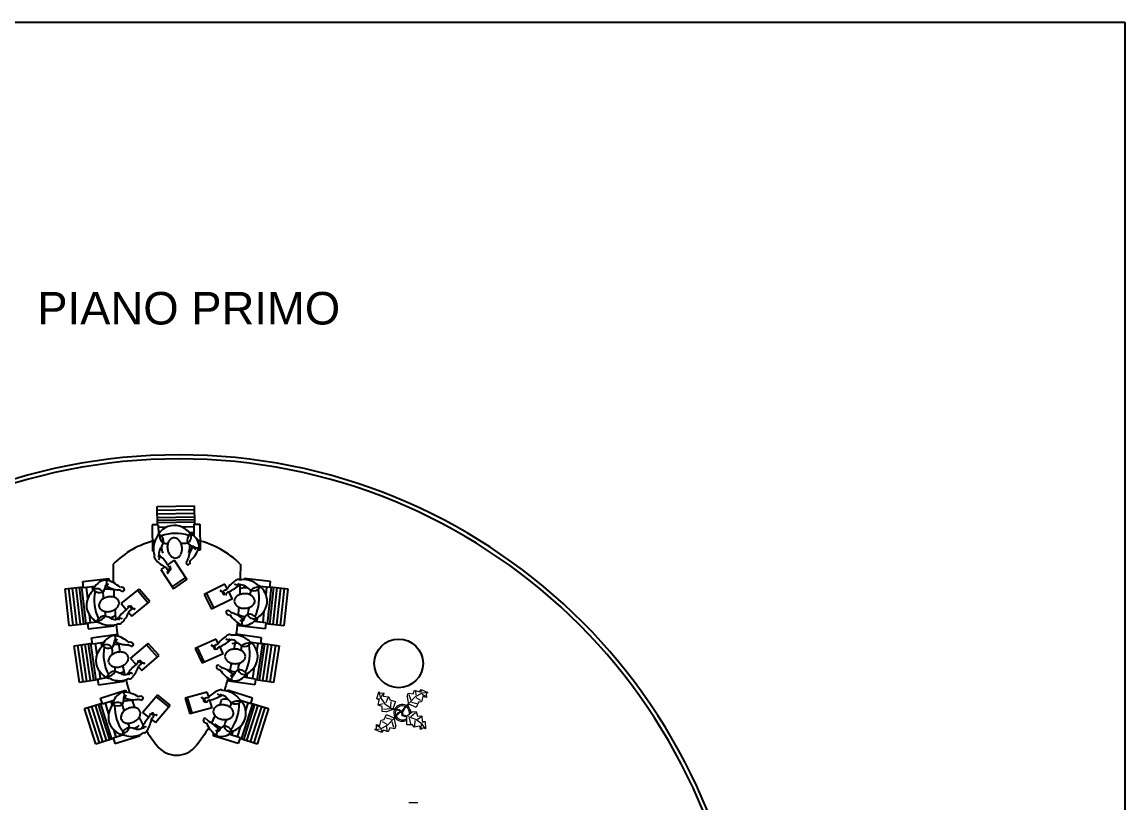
# Model space of a CAD drawing. Header units: millimetres. Extents: x -1911 to 4021, y -174 to 2851.
# Drawn here: x 2665 to 4021, y 1625 to 2586 of the extents above; entities that cross this region are included whole.
import ezdxf

# ---------------------------------------------------------------- set-up
doc = ezdxf.new("R2010")
doc.units = ezdxf.units.MM
doc.layers.add('ARREDI', color=7, linetype='Continuous')
doc.layers.add('ARREDI attrezzature - furniture', color=175, linetype='Continuous', lineweight=9)
doc.layers.add('PIANTA - plant', color=94, linetype='Continuous', lineweight=13)
doc.styles.get("Standard").update_dxf_attribs({"font": 'arial.ttf'})

# ---------------------------------------------------------------- blocks, each defined once
blk = doc.blocks.new('Riunione')
at = {"layer": 'ARREDI', "linetype": 'Continuous'}
for p, q in [((1866.458, 699.031), (1866.953, 699.04)), ((1866.462, 698.786), (1866.458, 699.031)), ((1866.459, 698.981), (1866.954, 698.99)), ((1866.953, 699.04), (1866.957, 698.795)), ((1866.46, 698.931), (1866.955, 698.94)), ((1866.461, 698.881), (1866.956, 698.89)), ((1866.956, 698.85), (1866.462, 698.841)), ((1866.957, 698.82), (1866.462, 698.811)), ((1866.947, 698.795), (1867.027, 698.796)), ((1867.027, 698.796), (1867.033, 698.446)), ((1866.472, 698.787), (1866.392, 698.785)), ((1866.392, 698.785), (1866.398, 698.435)), ((1866.472, 698.787), (1866.475, 698.656)), ((1866.577, 698.752), (1866.473, 698.75)), ((1866.484, 698.67), (1866.474, 698.67)), ((1866.948, 698.758), (1866.791, 698.756)), ((1866.949, 698.678), (1866.892, 698.677)), ((1866.947, 698.795), (1866.95, 698.636)), ((1866.926, 698.503), (1866.926, 698.5)), ((1866.398, 698.435), (1866.411, 698.436)), ((1866.519, 698.452), (1866.494, 698.452)), ((1866.917, 698.459), (1866.893, 698.459)), ((1867.033, 698.446), (1867.004, 698.445)), ((1866.561, 698.226), (1866.507, 698.187)), ((1866.685, 698.313), (1866.598, 698.252)), ((1866.633, 698.229), (1866.629, 698.22)), ((1866.637, 698.231), (1866.633, 698.229)), ((1866.634, 698.217), (1866.637, 698.224)), ((1866.637, 698.224), (1866.637, 698.231)), ((1866.685, 698.313), (1866.856, 698.056)), ((1865.468, 698.028), (1865.815, 698.067)), ((1865.815, 698.067), (1865.819, 698.038)), ((1866.507, 698.187), (1866.676, 697.932)), ((1866.597, 698.148), (1866.619, 698.197)), ((1866.623, 698.193), (1866.602, 698.141)), ((1866.658, 697.956), (1866.84, 698.081)), ((1867.621, 698.067), (1867.619, 698.054)), ((1867.969, 698.028), (1867.621, 698.067)), ((1865.232, 697.931), (1865.475, 697.958)), ((1865.287, 697.439), (1865.232, 697.931)), ((1865.337, 697.445), (1865.282, 697.937)), ((1865.387, 697.45), (1865.331, 697.942)), ((1865.436, 697.456), (1865.381, 697.948)), ((1865.421, 697.952), (1865.476, 697.46)), ((1865.451, 697.955), (1865.506, 697.464)), ((1865.477, 697.948), (1865.468, 698.028)), ((1865.477, 697.948), (1865.634, 697.966)), ((1865.513, 697.952), (1865.53, 697.796)), ((1865.593, 697.961), (1865.599, 697.904)), ((1865.769, 697.955), (1865.772, 697.955)), ((1865.813, 697.95), (1865.816, 697.926)), ((1865.981, 697.733), (1866.22, 697.928)), ((1866.361, 697.76), (1866.22, 697.928)), ((1866.676, 697.932), (1866.856, 698.056)), ((1867.361, 697.991), (1867.086, 697.856)), ((1867.392, 697.932), (1867.361, 697.991)), ((1867.622, 697.945), (1867.625, 697.97)), ((1867.96, 697.948), (1867.83, 697.963)), ((1867.843, 697.952), (1867.844, 697.961)), ((1867.912, 697.849), (1867.924, 697.952)), ((1867.931, 697.464), (1867.986, 697.955)), ((1867.96, 697.948), (1867.969, 698.028)), ((1867.96, 697.46), (1868.016, 697.952)), ((1867.961, 697.958), (1868.204, 697.931)), ((1868.055, 697.948), (1868, 697.456)), ((1868.105, 697.942), (1868.05, 697.45)), ((1868.155, 697.937), (1868.099, 697.445)), ((1868.204, 697.931), (1868.149, 697.439)), ((1866.339, 697.74), (1866.197, 697.909)), ((1867.086, 697.856), (1867.186, 697.661)), ((1867.112, 697.871), (1867.213, 697.675)), ((1867.463, 697.798), (1867.186, 697.661)), ((1867.352, 697.875), (1867.303, 697.903)), ((1867.31, 697.906), (1867.356, 697.878)), ((1867.374, 697.861), (1867.381, 697.857)), ((1867.386, 697.86), (1867.378, 697.865)), ((1867.381, 697.857), (1867.387, 697.856)), ((1867.387, 697.856), (1867.386, 697.86)), ((1867.463, 697.798), (1867.413, 697.892)), ((1865.981, 697.733), (1866.05, 697.652)), ((1866.074, 697.693), (1866.067, 697.693)), ((1866.067, 697.693), (1866.069, 697.689)), ((1866.069, 697.689), (1866.079, 697.686)), ((1866.082, 697.691), (1866.074, 697.693)), ((1866.154, 697.661), (1866.102, 697.678)), ((1866.106, 697.683), (1866.16, 697.666)), ((1866.123, 697.567), (1866.361, 697.76)), ((1867.871, 697.48), (1867.888, 697.637)), ((1865.53, 697.476), (1865.66, 697.491)), ((1865.53, 697.476), (1865.539, 697.397)), ((1865.554, 697.584), (1865.566, 697.48)), ((1865.645, 697.499), (1865.646, 697.489)), ((1865.858, 697.555), (1865.861, 697.53)), ((1866.079, 697.618), (1866.123, 697.567)), ((1867.578, 697.549), (1867.581, 697.574)), ((1867.621, 697.535), (1867.617, 697.535)), ((1867.907, 697.476), (1867.749, 697.494)), ((1867.791, 697.489), (1867.797, 697.546)), ((1867.907, 697.476), (1867.898, 697.397)), ((1865.531, 697.466), (1865.287, 697.439)), ((1865.539, 697.397), (1865.886, 697.436)), ((1865.583, 697.276), (1865.93, 697.328)), ((1865.886, 697.436), (1865.885, 697.449)), ((1865.93, 697.328), (1865.934, 697.299)), ((1867.507, 697.328), (1867.505, 697.315)), ((1867.853, 697.276), (1867.507, 697.328)), ((1867.55, 697.436), (1867.553, 697.465)), ((1867.898, 697.397), (1867.55, 697.436)), ((1868.149, 697.439), (1867.906, 697.466)), ((1865.351, 697.171), (1865.594, 697.207)), ((1865.473, 696.689), (1865.401, 697.179)), ((1865.522, 696.696), (1865.45, 697.186)), ((1865.572, 696.704), (1865.5, 697.193)), ((1865.539, 697.199), (1865.612, 696.709)), ((1865.569, 697.204), (1865.641, 696.714)), ((1865.595, 697.197), (1865.583, 697.276)), ((1865.595, 697.197), (1865.752, 697.22)), ((1865.631, 697.203), (1865.654, 697.047)), ((1865.711, 697.214), (1865.719, 697.157)), ((1865.887, 697.214), (1865.89, 697.215)), ((1865.932, 697.211), (1865.935, 697.186)), ((1866.106, 697), (1866.339, 697.202)), ((1866.464, 697.019), (1866.317, 697.183)), ((1866.485, 697.04), (1866.339, 697.202)), ((1867.245, 697.261), (1866.965, 697.135)), ((1867.191, 697.178), (1867.236, 697.148)), ((1867.274, 697.201), (1867.245, 697.261)), ((1867.504, 697.205), (1867.508, 697.23)), ((1867.841, 697.197), (1867.712, 697.216)), ((1867.724, 697.205), (1867.726, 697.214)), ((1867.79, 697.099), (1867.805, 697.203)), ((1867.795, 696.714), (1867.867, 697.204)), ((1867.825, 696.709), (1867.897, 697.199)), ((1867.841, 697.197), (1867.853, 697.276)), ((1867.843, 697.207), (1868.085, 697.171)), ((1867.937, 697.193), (1867.864, 696.704)), ((1867.986, 697.186), (1867.914, 696.696)), ((1868.036, 697.179), (1867.963, 696.689)), ((1865.424, 696.682), (1865.351, 697.171)), ((1866.254, 696.839), (1866.485, 697.04)), ((1866.965, 697.135), (1867.058, 696.938)), ((1866.992, 697.149), (1867.085, 696.95)), ((1867.34, 697.064), (1867.058, 696.938)), ((1867.231, 697.145), (1867.183, 697.175)), ((1867.253, 697.131), (1867.26, 697.126)), ((1867.265, 697.129), (1867.257, 697.135)), ((1867.26, 697.126), (1867.266, 697.125)), ((1867.266, 697.125), (1867.265, 697.129)), ((1867.34, 697.064), (1867.293, 697.16)), ((1868.085, 697.171), (1868.013, 696.682)), ((1866.106, 697), (1866.178, 696.922)), ((1866.201, 696.963), (1866.194, 696.963)), ((1866.194, 696.963), (1866.196, 696.959)), ((1866.196, 696.959), (1866.206, 696.956)), ((1866.209, 696.961), (1866.201, 696.963)), ((1866.209, 696.888), (1866.254, 696.839)), ((1866.282, 696.934), (1866.23, 696.949)), ((1866.234, 696.954), (1866.288, 696.939)), ((1867.736, 696.733), (1867.759, 696.888)), ((1865.664, 696.727), (1865.794, 696.746)), ((1865.685, 696.836), (1865.7, 696.733)), ((1865.779, 696.754), (1865.78, 696.744)), ((1865.99, 696.817), (1865.994, 696.792)), ((1867.446, 696.812), (1867.449, 696.836)), ((1867.488, 696.796), (1867.484, 696.796)), ((1867.772, 696.727), (1867.615, 696.75)), ((1867.656, 696.744), (1867.665, 696.801)), ((1865.666, 696.717), (1865.424, 696.682)), ((1865.664, 696.727), (1865.676, 696.648)), ((1865.676, 696.648), (1866.022, 696.699)), ((1866.022, 696.699), (1866.02, 696.712)), ((1867.414, 696.699), (1867.418, 696.728)), ((1867.76, 696.648), (1867.414, 696.699)), ((1867.772, 696.727), (1867.76, 696.648)), ((1868.013, 696.682), (1867.77, 696.717)), ((1865.705, 696.472), (1866.039, 696.577)), ((1865.729, 696.396), (1865.705, 696.472)), ((1865.729, 696.396), (1865.88, 696.443)), ((1866.014, 696.458), (1866.018, 696.459)), ((1866.039, 696.577), (1866.048, 696.549)), ((1866.059, 696.462), (1866.067, 696.439)), ((1866.265, 696.281), (1866.463, 696.518)), ((1866.615, 696.356), (1866.444, 696.495)), ((1866.633, 696.38), (1866.463, 696.518)), ((1867.128, 696.552), (1866.832, 696.472)), ((1866.832, 696.472), (1866.893, 696.262)), ((1866.861, 696.482), (1866.922, 696.27)), ((1867.096, 696.44), (1867.054, 696.477)), ((1867.062, 696.479), (1867.102, 696.442)), ((1867.147, 696.488), (1867.128, 696.552)), ((1867.191, 696.343), (1867.16, 696.445)), ((1867.375, 696.457), (1867.383, 696.481)), ((1867.397, 696.577), (1867.393, 696.565)), ((1867.731, 696.472), (1867.397, 696.577)), ((1867.707, 696.396), (1867.731, 696.472)), ((1865.492, 696.332), (1865.726, 696.405)), ((1865.641, 695.86), (1865.492, 696.332)), ((1865.689, 695.875), (1865.54, 696.347)), ((1865.736, 695.89), (1865.588, 696.362)), ((1865.784, 695.905), (1865.636, 696.377)), ((1865.674, 696.389), (1865.822, 695.916)), ((1865.702, 696.398), (1865.851, 695.925)), ((1865.764, 696.407), (1865.811, 696.257)), ((1865.84, 696.431), (1865.858, 696.376)), ((1866.436, 696.146), (1866.633, 696.38)), ((1867.191, 696.343), (1866.893, 696.262)), ((1867.116, 696.423), (1867.122, 696.417)), ((1867.127, 696.419), (1867.12, 696.426)), ((1867.122, 696.417), (1867.128, 696.415)), ((1867.128, 696.415), (1867.127, 696.419)), ((1867.707, 696.396), (1867.582, 696.435)), ((1867.586, 695.925), (1867.734, 696.398)), ((1867.593, 696.422), (1867.596, 696.431)), ((1867.614, 695.916), (1867.763, 696.389)), ((1867.641, 696.307), (1867.673, 696.407)), ((1867.801, 696.377), (1867.652, 695.905)), ((1867.849, 696.362), (1867.7, 695.89)), ((1867.71, 696.405), (1867.944, 696.332)), ((1867.896, 696.347), (1867.748, 695.875)), ((1867.944, 696.332), (1867.795, 695.86)), ((1866.265, 696.281), (1866.349, 696.215)), ((1866.364, 696.26), (1866.358, 696.258)), ((1866.358, 696.258), (1866.361, 696.255)), ((1866.361, 696.255), (1866.37, 696.254)), ((1866.372, 696.259), (1866.364, 696.26)), ((1866.384, 696.187), (1866.436, 696.146)), ((1866.449, 696.244), (1866.395, 696.251)), ((1866.398, 696.256), (1866.454, 696.25)), ((1865.875, 696.053), (1865.906, 695.953)), ((1866.179, 696.082), (1866.186, 696.058)), ((1867.256, 696.077), (1867.263, 696.101)), ((1867.295, 696.055), (1867.292, 696.056)), ((1867.453, 695.978), (1867.471, 696.032)), ((1867.53, 695.953), (1867.577, 696.103)), ((1865.875, 695.933), (1865.641, 695.86)), ((1865.872, 695.943), (1865.996, 695.982)), ((1865.872, 695.943), (1865.896, 695.866)), ((1865.896, 695.866), (1866.23, 695.971)), ((1865.98, 695.987), (1865.983, 695.978)), ((1866.23, 695.971), (1866.226, 695.984)), ((1867.207, 695.971), (1867.216, 695.999)), ((1867.541, 695.866), (1867.207, 695.971)), ((1867.565, 695.943), (1867.414, 695.99)), ((1867.565, 695.943), (1867.541, 695.866)), ((1867.795, 695.86), (1867.562, 695.933))]:
    blk.add_line(p, q, dxfattribs=at)
for centre, radius, start, end in [((1866.7, 698.52), 0.263, 129.6864, 161.5039), ((1866.428, 698.555), 0.118, 352.4078, 60.8352), ((1866.627, 698.652), 0.141, 177.4845, 232.9651), ((1866.709, 698.105), 0.566, 72.1888, 110.2169), ((1866.688, 698.534), 0.244, 54.0248, 129.6864), ((1866.611, 698.428), 0.375, 38.27, 54.0248), ((1866.98, 698.573), 0.121, 131.2335, 195.7604), ((1866.818, 698.623), 0.0952, 298.8199, 25.2471), ((1866.824, 698.488), 0.195, 3.099, 68.021), ((1866.72, 697.411), 1.2, 103.7889, 134.992), ((1866.707, 698.464), 0.297, 151.211, 197.3802), ((1865.442, 699.087), 1.228, 329.2829, 333.3853), ((1866.607, 699.015), 0.479, 262.5975, 269.7854), ((1866.786, 698.49), 0.191, 171.9201, 188.3588), ((1866.739, 698.497), 0.143, 152.896, 171.9201), ((1866.707, 698.513), 0.107, 128.537, 152.896), ((1866.684, 698.542), 0.0702, 98.3588, 128.537), ((1866.687, 698.557), 0.056, 68.1806, 103.2764), ((1866.665, 698.503), 0.114, 43.8216, 68.1806), ((1866.645, 698.483), 0.143, 24.7975, 43.8216), ((1866.829, 698.782), 0.242, 256.2935, 280.1879), ((1866.601, 698.463), 0.191, 8.3588, 24.7975), ((1866.978, 698.664), 0.169, 227.4179, 258.9385), ((1866.649, 698.502), 0.247, 339.0088, 3.4565), ((1866.72, 697.411), 1.2, 45.0079, 76.5916), ((1866.44, 698.359), 0.0225, 136.9629, 192.1249), ((1866.516, 698.391), 0.105, 200.1412, 228.1174), ((1866.438, 698.382), 0.0466, 320.1728, 1.9058), ((1866.621, 698.399), 0.138, 153.9677, 186.4782), ((1866.418, 698.355), 0.0752, 330.3605, 24.2417), ((1866.176, 698.006), 0.488, 29.9529, 50.6058), ((1866.703, 698.49), 0.188, 179.6991, 206.1296), ((1866.786, 698.49), 0.191, 188.3588, 204.7975), ((1866.743, 698.47), 0.143, 204.7975, 223.8216), ((1866.717, 698.446), 0.107, 223.8216, 248.1806), ((1866.703, 698.412), 0.0702, 278.3588, 308.537), ((1866.68, 698.44), 0.107, 308.537, 332.896), ((1866.649, 698.457), 0.143, 332.896, 351.9201), ((1866.601, 698.463), 0.191, 351.9201, 8.3588), ((1867.184, 698.294), 0.314, 139.4228, 173.0389), ((1866.625, 698.618), 0.416, 311.3028, 340.7631), ((1866.826, 698.495), 0.1, 343.8049, 2.5228), ((1866.986, 698.493), 0.0402, 172.7303, 248.6953), ((1866.991, 698.54), 0.0617, 222.9641, 295.7141), ((1866.99, 698.49), 0.03, 340.7631, 15.6655), ((1873.5, 698.259), 7.629, 180, 181.8394), ((1866.751, 698.596), 0.416, 222.9556, 245.9753), ((1866.62, 698.214), 0.0387, 176.3074, 254.7645), ((1866.719, 698.339), 0.149, 216.4737, 236.4226), ((1866.619, 698.197), 0.0221, 260.3112, 39.9006), ((1866.703, 698.412), 0.0702, 248.1806, 278.3588), ((1866.732, 698.381), 0.149, 320.8555, 340.8044), ((1866.869, 698.275), 0.0221, 157.3775, 296.9669), ((1866.863, 698.291), 0.0387, 293.9549, 20.9707), ((1866.6, 698.146), 0.00325, 139.4202, 163.6983), ((1866.599, 698.147), 0.00148, 103.0818, 139.4202), ((1866.602, 698.145), 0.00518, 163.6983, 179.9528), ((1866.604, 698.145), 0.00793, 179.9528, 193.0818), ((1866.604, 698.145), 0.00793, 193.0818, 206.2108), ((1866.602, 698.144), 0.00518, 206.2108, 222.4653), ((1866.599, 698.147), 0.00148, 66.7434, 103.0818), ((1866.601, 698.143), 0.00325, 222.4653, 246.7434), ((1866.598, 698.145), 0.00325, 42.4653, 66.7434), ((1866.6, 698.141), 0.00148, 246.7434, 283.0818), ((1866.596, 698.144), 0.00518, 26.2108, 42.4653), ((1866.6, 698.141), 0.00148, 283.0818, 319.4202), ((1866.594, 698.143), 0.00793, 13.0818, 26.2108), ((1866.599, 698.142), 0.00325, 319.4202, 343.6983), ((1866.594, 698.143), 0.00793, 359.9528, 13.0818), ((1866.597, 698.143), 0.00518, 343.6983, 359.9528), ((1866.62, 698.196), 0.00148, 103.0818, 108.305), ((1866.62, 698.196), 0.00148, 66.7434, 103.0818), ((1866.619, 698.194), 0.00325, 42.4653, 66.7434), ((1866.618, 698.193), 0.00518, 26.2108, 42.4653), ((1866.615, 698.192), 0.00793, 13.0818, 26.2108), ((1866.615, 698.192), 0.00793, 7.6316, 13.0818), ((1865.873, 697.648), 0.375, 133.7218, 149.4766), ((1865.794, 697.855), 0.195, 98.5509, 163.4728), ((1865.66, 697.836), 0.0952, 34.2717, 120.6989), ((1865.694, 698.002), 0.121, 226.6853, 291.2123), ((1865.604, 697.991), 0.169, 322.8697, 354.3903), ((1865.797, 697.68), 0.247, 74.4606, 98.9083), ((1865.775, 698.019), 0.03, 76.2149, 111.1174), ((1865.726, 698.016), 0.0617, 318.416, 31.1659), ((1865.773, 698.015), 0.0402, 268.1821, 344.1471), ((1865.953, 698.232), 0.314, 234.8746, 268.4907), ((1865.786, 697.856), 0.1, 79.2567, 97.9746), ((1865.683, 697.644), 0.416, 46.7546, 76.2149), ((1873.5, 698.259), 7.629, 182.4971, 183.3029), ((1865.909, 697.773), 0.149, 56.3073, 76.2562), ((1865.986, 697.913), 0.0387, 29.4068, 116.4225), ((1866.001, 697.92), 0.0221, 252.8293, 32.4187), ((1867.373, 697.875), 0.0387, 78.9487, 157.4058), ((1867.735, 697.696), 0.416, 125.5969, 148.6166), ((1867.224, 698.342), 0.488, 292.5941, 313.2471), ((1867.562, 697.955), 0.105, 102.7825, 130.7587), ((1867.538, 698.058), 0.0752, 233.0018, 286.8829), ((1867.563, 698.035), 0.0466, 222.8141, 264.5471), ((1867.54, 698.035), 0.0225, 39.6042, 94.7661), ((1867.609, 697.757), 0.297, 53.8523, 100.0215), ((1867.556, 697.85), 0.138, 56.6089, 89.1194), ((1867.636, 697.757), 0.188, 82.3403, 108.7709), ((1868.389, 698.932), 1.228, 231.9241, 236.0266), ((1867.806, 697.812), 0.141, 80.1257, 135.6064), ((1867.735, 698.022), 0.118, 255.0491, 323.4765), ((1867.253, 697.801), 0.566, 334.8301, 12.8581), ((1867.666, 697.757), 0.263, 32.3276, 64.1452), ((1865.761, 697.715), 0.244, 149.4766, 225.1382), ((1866.186, 697.777), 0.566, 167.6406, 205.6687), ((1865.794, 697.695), 0.114, 139.2734, 163.6324), ((1865.815, 697.677), 0.143, 120.2493, 139.2734), ((1865.5, 697.832), 0.242, 351.7454, 15.6397), ((1865.839, 697.635), 0.191, 103.8106, 120.2493), ((1865.839, 697.635), 0.191, 87.3719, 103.8106), ((1865.841, 697.683), 0.143, 68.3478, 87.3719), ((1865.855, 697.716), 0.107, 43.9888, 68.3478), ((1865.881, 697.742), 0.0702, 13.8106, 43.9888), ((1867.305, 697.904), 0.00325, 125.1066, 149.3847), ((1867.303, 697.905), 0.00148, 149.3847, 185.7231), ((1867.304, 697.906), 0.00325, 222.0615, 246.3395), ((1867.303, 697.905), 0.00148, 185.7231, 222.0615), ((1867.306, 697.902), 0.00518, 108.852, 125.1066), ((1867.305, 697.908), 0.00518, 246.3395, 262.5941), ((1867.307, 697.9), 0.00793, 95.7231, 108.852), ((1867.306, 697.91), 0.00793, 262.5941, 275.7231), ((1867.307, 697.9), 0.00793, 82.5941, 95.7231), ((1867.306, 697.91), 0.00793, 275.7231, 288.852), ((1867.307, 697.902), 0.00518, 66.3395, 82.5941), ((1867.306, 697.908), 0.00518, 288.852, 305.1066), ((1867.308, 697.904), 0.00325, 42.0615, 66.3395), ((1867.308, 697.906), 0.00325, 305.1066, 329.3847), ((1867.309, 697.905), 0.00148, 5.7231, 42.0615), ((1867.309, 697.905), 0.00148, 329.3847, 5.7231), ((1867.356, 697.878), 0.0221, 162.9524, 302.5418), ((1867.352, 697.883), 0.00793, 275.7231, 288.852), ((1867.352, 697.883), 0.00793, 270.2728, 275.7231), ((1867.352, 697.88), 0.00518, 288.852, 305.1066), ((1867.354, 697.879), 0.00325, 305.1066, 329.3847), ((1867.355, 697.878), 0.00148, 5.7231, 10.9462), ((1867.355, 697.878), 0.00148, 329.3847, 5.7231), ((1867.484, 697.761), 0.149, 119.1149, 139.0638), ((1867.558, 697.767), 0.0702, 150.8219, 181.0001), ((1867.558, 697.767), 0.0702, 181.0001, 211.1782), ((1867.59, 697.75), 0.107, 126.4628, 150.8219), ((1867.611, 697.721), 0.143, 107.4387, 126.4628), ((1867.626, 697.675), 0.191, 91.0001, 107.4387), ((1867.626, 697.675), 0.191, 74.5614, 91.0001), ((1867.639, 697.721), 0.143, 55.5373, 74.5614), ((1868.169, 697.785), 0.479, 165.2387, 172.4267), ((1867.659, 697.751), 0.107, 31.1782, 55.5373), ((1867.69, 697.77), 0.0702, 1.0001, 31.1782), ((1867.705, 697.765), 0.056, 330.8219, 5.9176), ((1867.682, 697.767), 0.244, 316.6661, 32.3276), ((1865.738, 697.711), 0.056, 163.6324, 198.7282), ((1865.753, 697.71), 0.0702, 193.8106, 223.9888), ((1865.779, 697.736), 0.107, 223.9888, 248.3478), ((1865.792, 697.769), 0.143, 248.3478, 267.3719), ((1865.29, 697.589), 0.479, 358.0493, 5.2373), ((1865.795, 697.817), 0.191, 267.3719, 283.8106), ((1865.795, 697.817), 0.191, 283.8106, 300.2493), ((1865.819, 697.775), 0.143, 300.2493, 319.2734), ((1873.5, 698.259), 7.629, 184.5497, 185.534), ((1873.5, 698.259), 7.629, 184.5497, 185.534), ((1865.846, 697.752), 0.107, 319.2734, 343.6324), ((1866.335, 697.256), 0.488, 125.4047, 146.0577), ((1865.881, 697.742), 0.0702, 343.6324, 13.8106), ((1865.693, 697.772), 0.416, 318.4074, 341.4271), ((1865.952, 697.765), 0.149, 311.9255, 331.8744), ((1866.103, 697.679), 0.0221, 355.763, 135.3524), ((1866.086, 697.678), 0.0387, 271.7592, 350.2163), ((1866.105, 697.678), 0.00325, 137.9172, 162.1953), ((1866.104, 697.679), 0.00148, 198.5336, 203.7568), ((1866.104, 697.679), 0.00148, 162.1953, 198.5336), ((1866.107, 697.677), 0.00518, 121.6626, 137.9172), ((1866.108, 697.675), 0.00793, 108.5336, 121.6626), ((1866.108, 697.675), 0.00793, 103.0834, 108.5336), ((1866.156, 697.662), 0.00325, 137.9172, 162.1953), ((1866.155, 697.663), 0.00148, 162.1953, 198.5336), ((1866.155, 697.663), 0.00148, 198.5336, 234.872), ((1866.158, 697.661), 0.00518, 121.6626, 137.9172), ((1866.156, 697.664), 0.00325, 234.872, 259.1501), ((1866.159, 697.658), 0.00793, 108.5336, 121.6626), ((1866.156, 697.666), 0.00518, 259.1501, 275.4047), ((1866.156, 697.669), 0.00793, 275.4047, 288.5336), ((1866.159, 697.658), 0.00793, 95.4047, 108.5336), ((1866.159, 697.661), 0.00518, 79.1501, 95.4047), ((1866.156, 697.669), 0.00793, 288.5336, 301.6626), ((1866.159, 697.663), 0.00325, 54.872, 79.1501), ((1866.157, 697.666), 0.00518, 301.6626, 317.9172), ((1866.16, 697.665), 0.00148, 18.5336, 54.872), ((1866.159, 697.665), 0.00325, 317.9172, 342.1953), ((1866.16, 697.665), 0.00148, 342.1953, 18.5336), ((1867.402, 697.62), 0.0221, 60.0188, 199.6081), ((1867.524, 697.743), 0.149, 223.4967, 243.4457), ((1867.59, 697.786), 0.107, 211.1782, 235.5373), ((1867.61, 697.816), 0.143, 235.5373, 254.5614), ((1867.623, 697.862), 0.191, 254.5614, 271.0001), ((1867.623, 697.862), 0.191, 271.0001, 287.4387), ((1867.91, 697.595), 0.242, 158.9348, 182.8291), ((1867.637, 697.816), 0.143, 287.4387, 306.4628), ((1867.654, 697.794), 0.114, 306.4628, 330.8219), ((1865.774, 697.728), 0.263, 225.1382, 256.9557), ((1865.765, 697.454), 0.118, 87.8596, 156.2871), ((1865.649, 697.643), 0.141, 272.9363, 328.417), ((1865.329, 696.422), 1.228, 64.7347, 68.8371), ((1865.803, 697.734), 0.188, 275.1509, 301.5814), ((1865.901, 697.661), 0.138, 249.4195, 281.93), ((1865.965, 697.463), 0.0752, 65.8124, 119.6935), ((1865.936, 697.48), 0.0466, 55.6247, 97.3576), ((1865.919, 697.558), 0.105, 295.5931, 323.5692), ((1867.418, 697.624), 0.0387, 196.5962, 283.6119), ((1867.773, 697.819), 0.416, 213.944, 243.4044), ((1867.38, 697.305), 0.314, 42.0641, 75.6801), ((1867.654, 697.809), 0.247, 241.65, 266.0977), ((1867.603, 697.477), 0.0402, 75.3716, 151.3365), ((1867.625, 697.635), 0.1, 246.4462, 265.1641), ((1867.649, 697.466), 0.0617, 125.6054, 198.3554), ((1867.618, 697.638), 0.195, 265.7403, 330.6622), ((1867.773, 697.463), 0.169, 130.0591, 161.5797), ((1867.682, 697.472), 0.121, 33.8747, 98.4017), ((1867.753, 697.627), 0.0952, 201.4611, 287.8883), ((1867.587, 697.857), 0.375, 300.9112, 316.6661), ((1865.829, 697.741), 0.297, 246.6629, 292.8321), ((1873.5, 698.259), 7.629, 186.0456, 187.2263), ((1873.5, 698.259), 7.629, 186.0456, 187.2263), ((1865.958, 697.485), 0.0225, 232.4148, 287.5767), ((1867.6, 697.473), 0.03, 243.4044, 278.3068), ((1865.915, 697.115), 0.195, 100.5439, 165.4659), ((1865.782, 697.091), 0.0952, 36.2648, 122.692), ((1865.721, 697.245), 0.169, 324.8628, 356.3834), ((1865.924, 696.94), 0.247, 84.6725, 100.9014), ((1865.891, 697.279), 0.03, 78.208, 113.1104), ((1865.842, 697.273), 0.0617, 320.4091, 33.159), ((1865.889, 697.274), 0.0402, 270.1752, 346.1402), ((1866.061, 697.497), 0.314, 236.8677, 270.4838), ((1865.908, 697.116), 0.1, 81.2498, 99.9677), ((1865.812, 696.901), 0.416, 48.7477, 78.208), ((1870.126, 697.793), 4.222, 188.0007, 189.6215), ((1870.126, 697.793), 4.222, 188.0007, 189.6215), ((1866.033, 697.037), 0.149, 58.3004, 78.2493), ((1866.105, 697.179), 0.0387, 31.3998, 118.4156), ((1866.12, 697.187), 0.0221, 254.8224, 34.4118), ((1867.185, 697.175), 0.00325, 123.1135, 147.3916), ((1867.186, 697.174), 0.00518, 106.859, 123.1135), ((1867.187, 697.171), 0.00793, 93.73, 106.859), ((1867.187, 697.171), 0.00793, 80.601, 93.73), ((1867.187, 697.174), 0.00518, 64.3464, 80.601), ((1867.188, 697.176), 0.00325, 40.0684, 64.3464), ((1867.189, 697.177), 0.00148, 3.73, 40.0684), ((1867.252, 697.145), 0.0387, 76.9556, 155.4127), ((1867.608, 696.953), 0.416, 123.6038, 146.6235), ((1867.119, 697.616), 0.488, 290.601, 311.254), ((1867.424, 697.321), 0.0752, 231.0087, 284.8898), ((1867.444, 697.218), 0.105, 100.7894, 128.7656), ((1867.448, 697.297), 0.0466, 220.821, 262.554), ((1867.425, 697.299), 0.0225, 37.6111, 92.773), ((1867.435, 697.114), 0.138, 54.6158, 87.1263), ((1867.484, 697.018), 0.297, 51.8592, 98.0284), ((1867.511, 697.018), 0.188, 80.3472, 106.7778), ((1868.305, 698.166), 1.228, 229.9311, 234.0335), ((1867.62, 697.279), 0.118, 253.056, 321.4834), ((1867.683, 697.067), 0.141, 78.1327, 133.6133), ((1867.13, 697.074), 0.566, 332.837, 10.865), ((1867.541, 697.016), 0.263, 30.3345, 62.1521), ((1865.887, 696.974), 0.244, 151.4697, 227.1313), ((1866.002, 696.911), 0.375, 135.7149, 151.4697), ((1865.811, 697.259), 0.121, 228.6784, 293.2054), ((1866.31, 697.051), 0.566, 169.6337, 207.6618), ((1865.943, 696.937), 0.143, 122.2424, 141.2665), ((1865.622, 697.082), 0.242, 353.7385, 17.6328), ((1865.968, 696.897), 0.191, 105.8037, 122.2424), ((1865.968, 696.897), 0.191, 89.365, 105.8037), ((1865.969, 696.945), 0.143, 70.3409, 89.365), ((1865.981, 696.979), 0.107, 45.9819, 70.3409), ((1866.006, 697.005), 0.0702, 15.8037, 45.9819), ((1867.183, 697.176), 0.00148, 147.3916, 183.73), ((1867.183, 697.176), 0.00148, 183.73, 220.0684), ((1867.185, 697.178), 0.00325, 220.0684, 244.3464), ((1867.186, 697.179), 0.00518, 244.3464, 260.601), ((1867.186, 697.182), 0.00793, 260.601, 273.73), ((1867.186, 697.182), 0.00793, 273.73, 286.859), ((1867.187, 697.179), 0.00518, 286.859, 303.1135), ((1867.188, 697.178), 0.00325, 303.1135, 327.3916), ((1867.189, 697.177), 0.00148, 327.3916, 3.73), ((1867.236, 697.148), 0.0221, 160.9593, 300.5487), ((1867.231, 697.153), 0.00793, 268.2797, 273.73), ((1867.231, 697.153), 0.00793, 273.73, 286.859), ((1867.232, 697.151), 0.00518, 286.859, 303.1135), ((1867.233, 697.149), 0.00325, 303.1135, 327.3916), ((1867.234, 697.148), 0.00148, 3.73, 8.9531), ((1867.234, 697.148), 0.00148, 327.3916, 3.73), ((1867.359, 697.026), 0.149, 117.1218, 137.0707), ((1867.434, 697.03), 0.0702, 148.8288, 179.007), ((1867.434, 697.03), 0.0702, 179.007, 209.1851), ((1867.465, 697.011), 0.107, 124.4698, 148.8288), ((1867.485, 696.982), 0.143, 105.4457, 124.4698), ((1867.498, 696.936), 0.191, 89.007, 105.4457), ((1867.498, 696.936), 0.191, 72.5683, 89.007), ((1867.512, 696.982), 0.143, 53.5442, 72.5683), ((1868.044, 697.027), 0.479, 163.2456, 170.4336), ((1867.534, 697.01), 0.107, 29.1851, 53.5442), ((1867.566, 697.028), 0.0702, 359.007, 29.1851), ((1867.557, 697.026), 0.244, 314.673, 30.3345), ((1865.864, 696.97), 0.056, 165.6255, 200.7213), ((1865.921, 696.955), 0.114, 141.2665, 165.6255), ((1865.879, 696.969), 0.0702, 195.8037, 225.9819), ((1865.905, 696.995), 0.107, 225.9819, 250.3409), ((1865.917, 697.029), 0.143, 250.3409, 269.365), ((1865.421, 696.831), 0.479, 0.0424, 7.2304), ((1865.917, 697.077), 0.191, 269.365, 285.8037), ((1865.917, 697.077), 0.191, 285.8037, 302.2424), ((1870.126, 697.793), 4.222, 192.1619, 193.7777), ((1870.126, 697.793), 4.222, 192.1619, 193.7777), ((1865.943, 697.036), 0.143, 302.2424, 321.2665), ((1865.971, 697.014), 0.107, 321.2665, 345.6255), ((1866.477, 696.535), 0.488, 127.3978, 148.0508), ((1866.006, 697.005), 0.0702, 345.6255, 15.8037), ((1865.817, 697.028), 0.416, 320.4005, 343.4202), ((1866.077, 697.03), 0.149, 313.9186, 333.8675), ((1866.23, 696.95), 0.0221, 357.7561, 137.3455), ((1866.213, 696.948), 0.0387, 273.7523, 352.2094), ((1866.234, 696.948), 0.00518, 123.6557, 139.9103), ((1866.233, 696.949), 0.00325, 139.9103, 164.1884), ((1866.231, 696.95), 0.00148, 164.1884, 200.5267), ((1866.231, 696.95), 0.00148, 200.5267, 205.7499), ((1866.236, 696.946), 0.00793, 110.5267, 123.6557), ((1866.236, 696.946), 0.00793, 105.0765, 110.5267), ((1866.284, 696.935), 0.00325, 139.9103, 164.1884), ((1866.283, 696.935), 0.00148, 164.1884, 200.5267), ((1866.283, 696.935), 0.00148, 200.5267, 236.8651), ((1866.286, 696.934), 0.00518, 123.6557, 139.9103), ((1866.284, 696.937), 0.00325, 236.8651, 261.1432), ((1866.287, 696.931), 0.00793, 110.5267, 123.6557), ((1866.284, 696.939), 0.00518, 261.1432, 277.3978), ((1866.287, 696.931), 0.00793, 97.3978, 110.5267), ((1866.283, 696.941), 0.00793, 277.3978, 290.5267), ((1866.287, 696.934), 0.00518, 81.1432, 97.3978), ((1866.283, 696.941), 0.00793, 290.5267, 303.6557), ((1866.287, 696.936), 0.00325, 56.8651, 81.1432), ((1866.285, 696.939), 0.00518, 303.6557, 319.9103), ((1866.288, 696.937), 0.00148, 20.5267, 56.8651), ((1866.286, 696.938), 0.00325, 319.9103, 344.1884), ((1866.288, 696.937), 0.00148, 344.1884, 20.5267), ((1867.272, 696.889), 0.0221, 58.0257, 197.6151), ((1867.399, 697.007), 0.149, 221.5036, 241.4526), ((1867.466, 697.048), 0.107, 209.1851, 233.5442), ((1867.487, 697.077), 0.143, 233.5442, 252.5683), ((1867.501, 697.123), 0.191, 252.5683, 269.007), ((1867.501, 697.123), 0.191, 269.007, 285.4457), ((1867.779, 696.846), 0.242, 156.9417, 180.836), ((1867.514, 697.077), 0.143, 285.4457, 304.4698), ((1867.53, 697.053), 0.114, 304.4698, 328.8288), ((1867.58, 697.023), 0.056, 328.8288, 3.9245), ((1865.9, 696.987), 0.263, 227.1313, 258.9488), ((1865.9, 696.714), 0.118, 89.8527, 158.2801), ((1865.778, 696.898), 0.141, 274.9294, 330.4101), ((1865.501, 695.666), 1.228, 66.7278, 70.8302), ((1865.929, 696.995), 0.188, 277.144, 297.3071), ((1866.03, 696.925), 0.138, 251.4126, 283.9231), ((1866.1, 696.729), 0.0752, 67.8054, 121.6866), ((1866.07, 696.745), 0.0466, 57.6178, 99.3507), ((1866.051, 696.822), 0.105, 297.5862, 325.5623), ((1867.289, 696.892), 0.0387, 194.6031, 281.6188), ((1867.65, 697.074), 0.416, 211.9509, 241.4113), ((1867.239, 696.575), 0.314, 40.071, 73.687), ((1867.531, 697.069), 0.247, 239.657, 264.1046), ((1867.468, 696.739), 0.0402, 73.3785, 149.3434), ((1867.514, 696.726), 0.0617, 123.6123, 196.3623), ((1867.496, 696.895), 0.1, 244.4531, 263.171), ((1867.489, 696.899), 0.195, 263.7472, 328.6692), ((1867.638, 696.718), 0.169, 128.066, 159.5867), ((1867.547, 696.731), 0.121, 31.8816, 96.4086), ((1867.624, 696.883), 0.0952, 199.468, 285.8952), ((1867.465, 697.119), 0.375, 298.9181, 314.673), ((1865.954, 697.002), 0.297, 248.656, 294.8251), ((1870.126, 697.793), 4.222, 194.7552, 197.2572), ((1870.126, 697.793), 4.222, 194.7552, 197.2572), ((1866.092, 696.751), 0.0225, 234.4079, 289.5698), ((1867.465, 696.735), 0.03, 241.4113, 276.3137), ((1866.058, 696.365), 0.195, 109.602, 174.524), ((1866.009, 696.523), 0.03, 87.2661, 122.1685), ((1865.846, 696.462), 0.169, 333.9209, 5.4415), ((1865.961, 696.51), 0.0617, 329.4671, 42.2171), ((1865.99, 696.137), 0.416, 57.8058, 87.2661), ((1866.007, 696.518), 0.0402, 279.2333, 355.1983), ((1866.142, 696.765), 0.314, 245.9258, 279.5419), ((1866.05, 696.365), 0.1, 90.3079, 109.0258), ((1868.016, 697.089), 1.999, 198.4449, 201.8295), ((1868.016, 697.089), 1.999, 198.4449, 201.8295), ((1866.187, 696.306), 0.149, 67.3585, 87.3074), ((1866.236, 696.458), 0.0387, 40.4579, 127.4737), ((1866.249, 696.468), 0.0221, 263.8805, 43.4699), ((1867.054, 696.479), 0.00148, 138.3335, 174.6719), ((1867.056, 696.477), 0.00325, 114.0554, 138.3335), ((1867.054, 696.479), 0.00148, 174.6719, 211.0103), ((1867.056, 696.48), 0.00325, 211.0103, 235.2884), ((1867.056, 696.476), 0.00518, 97.8009, 114.0554), ((1867.057, 696.481), 0.00518, 235.2884, 251.5429), ((1867.058, 696.484), 0.00793, 251.5429, 264.6719), ((1867.057, 696.473), 0.00793, 84.6719, 97.8009), ((1867.058, 696.484), 0.00793, 264.6719, 277.8009), ((1867.057, 696.473), 0.00793, 71.5429, 84.6719), ((1867.058, 696.476), 0.00518, 55.2884, 71.5429), ((1867.058, 696.481), 0.00518, 277.8009, 294.0554), ((1867.059, 696.479), 0.00325, 294.0554, 318.3335), ((1867.059, 696.477), 0.00325, 31.0103, 55.2884), ((1867.06, 696.478), 0.00148, 318.3335, 354.6719), ((1867.06, 696.478), 0.00148, 354.6719, 31.0103), ((1867.101, 696.442), 0.0221, 151.9012, 291.4906), ((1867.117, 696.436), 0.0387, 67.8975, 146.3546), ((1867.1, 696.442), 0.00148, 318.3335, 354.6719), ((1867.1, 696.442), 0.00148, 354.6719, 359.8951), ((1867.204, 696.303), 0.149, 108.0637, 128.0127), ((1867.439, 696.191), 0.416, 114.5457, 137.5654), ((1867.06, 696.923), 0.488, 281.5429, 302.1959), ((1867.315, 696.584), 0.0752, 221.9506, 275.8318), ((1867.318, 696.479), 0.105, 91.7313, 119.7075), ((1867.334, 696.556), 0.0466, 211.7629, 253.4959), ((1867.312, 696.561), 0.0225, 28.553, 83.7149), ((1867.292, 696.377), 0.138, 45.5577, 78.0682), ((1867.353, 696.27), 0.188, 71.2891, 97.7197), ((1867.327, 696.275), 0.297, 42.8011, 88.9703), ((1868.317, 697.279), 1.228, 220.873, 224.9754), ((1867.382, 696.264), 0.263, 21.2764, 53.094), ((1866.053, 696.221), 0.244, 160.5278, 236.1894), ((1866.176, 696.177), 0.375, 144.773, 160.5278), ((1865.93, 696.32), 0.0952, 45.3229, 131.7501), ((1865.933, 696.49), 0.121, 237.7365, 302.2634), ((1866.458, 696.363), 0.566, 178.6918, 216.7199), ((1865.774, 696.286), 0.242, 2.7966, 26.6909), ((1866.113, 696.194), 0.143, 131.3005, 150.3246), ((1866.095, 696.193), 0.247, 85.5118, 109.9595), ((1866.145, 696.158), 0.191, 114.8618, 131.3005), ((1866.145, 696.158), 0.191, 98.4231, 114.8618), ((1866.138, 696.205), 0.143, 79.399, 98.4231), ((1866.145, 696.24), 0.107, 55.04, 79.399), ((1866.166, 696.27), 0.0702, 24.8618, 55.04), ((1866.166, 696.27), 0.0702, 354.6836, 24.8618), ((1867.098, 696.448), 0.00793, 259.2217, 264.6719), ((1867.098, 696.448), 0.00793, 264.6719, 277.8009), ((1867.098, 696.445), 0.00518, 277.8009, 294.0554), ((1867.099, 696.444), 0.00325, 294.0554, 318.3335), ((1867.278, 696.295), 0.0702, 169.9489, 200.1271), ((1867.278, 696.295), 0.0702, 139.7707, 169.9489), ((1867.306, 696.271), 0.107, 115.4117, 139.7707), ((1867.322, 696.239), 0.143, 96.3876, 115.4117), ((1867.327, 696.191), 0.191, 79.9489, 96.3876), ((1867.327, 696.191), 0.191, 63.5102, 79.9489), ((1867.348, 696.234), 0.143, 44.4861, 63.5102), ((1867.881, 696.196), 0.479, 154.1876, 161.3755), ((1866.986, 696.386), 0.566, 323.7789, 1.807), ((1867.501, 696.511), 0.118, 243.9979, 312.4253), ((1867.53, 696.292), 0.141, 69.0746, 124.5552), ((1867.374, 696.259), 0.107, 20.1271, 44.4861), ((1867.408, 696.272), 0.0702, 349.9489, 20.1271), ((1867.4, 696.271), 0.244, 305.6149, 21.2764), ((1866.089, 696.208), 0.114, 150.3246, 174.6836), ((1866.031, 696.213), 0.056, 174.6836, 209.7794), ((1866.046, 696.215), 0.0702, 204.8618, 235.04), ((1866.067, 696.245), 0.107, 235.04, 259.399), ((1866.066, 696.328), 0.191, 278.4231, 294.8618), ((1866.066, 696.328), 0.191, 294.8618, 311.3005), ((1866.098, 696.292), 0.143, 311.3005, 330.3246), ((1868.016, 697.089), 1.999, 205.9759, 209.3634), ((1868.016, 697.089), 1.999, 205.9759, 209.3634), ((1866.129, 696.274), 0.107, 330.3246, 354.6836), ((1866.704, 695.88), 0.488, 136.4559, 157.1088), ((1865.975, 696.264), 0.416, 329.4586, 352.4783), ((1866.231, 696.307), 0.149, 322.9767, 342.9256), ((1866.395, 696.251), 0.0221, 6.8142, 146.4036), ((1866.379, 696.247), 0.0387, 282.8104, 1.2675), ((1866.4, 696.25), 0.00518, 132.7138, 148.9683), ((1866.398, 696.251), 0.00325, 148.9683, 173.2464), ((1866.396, 696.252), 0.00148, 173.2464, 209.5848), ((1866.396, 696.252), 0.00148, 209.5848, 214.808), ((1866.401, 696.248), 0.00793, 119.5848, 132.7138), ((1866.401, 696.248), 0.00793, 114.1346, 119.5848), ((1866.453, 696.244), 0.00518, 132.7138, 148.9683), ((1866.451, 696.245), 0.00325, 148.9683, 173.2464), ((1866.449, 696.245), 0.00148, 173.2464, 209.5848), ((1866.449, 696.245), 0.00148, 209.5848, 245.9232), ((1866.455, 696.242), 0.00793, 119.5848, 132.7138), ((1866.45, 696.247), 0.00325, 245.9232, 270.2013), ((1866.45, 696.249), 0.00518, 270.2013, 286.4558), ((1866.455, 696.242), 0.00793, 106.4558, 119.5848), ((1866.449, 696.251), 0.00793, 286.4558, 299.5848), ((1866.454, 696.245), 0.00518, 90.2013, 106.4558), ((1866.449, 696.251), 0.00793, 299.5848, 312.7138), ((1866.454, 696.247), 0.00325, 65.9232, 90.2013), ((1866.454, 696.248), 0.00148, 29.5848, 65.9232), ((1866.451, 696.249), 0.00518, 312.7138, 328.9683), ((1866.454, 696.248), 0.00148, 353.2464, 29.5848), ((1866.453, 696.248), 0.00325, 328.9683, 353.2464), ((1867.097, 696.181), 0.0221, 48.9676, 188.557), ((1867.113, 696.181), 0.0387, 185.545, 272.5607), ((1867.24, 696.278), 0.149, 212.4456, 232.3945), ((1867.015, 695.876), 0.314, 31.0129, 64.6289), ((1867.313, 696.308), 0.107, 200.1271, 224.4861), ((1867.338, 696.333), 0.143, 224.4861, 243.5102), ((1867.36, 696.376), 0.191, 243.5102, 259.9489), ((1867.36, 696.376), 0.191, 259.9489, 276.3876), ((1867.591, 696.058), 0.242, 147.8836, 171.778), ((1867.365, 696.328), 0.143, 276.3876, 295.4117), ((1867.377, 696.302), 0.114, 295.4117, 319.7707), ((1867.422, 696.265), 0.056, 319.7707, 354.8664), ((1866.063, 696.236), 0.263, 236.1894, 268.0069), ((1866.107, 695.966), 0.118, 98.9108, 167.3382), ((1865.957, 696.129), 0.141, 283.9875, 339.4681), ((1866.073, 696.28), 0.143, 259.399, 278.4231), ((1866.115, 696.259), 0.297, 257.714, 303.8832), ((1865.615, 696.007), 0.479, 9.1005, 16.2884), ((1865.877, 694.869), 1.228, 75.7859, 79.8883), ((1866.091, 696.248), 0.188, 286.2021, 312.6326), ((1866.201, 696.195), 0.138, 260.4707, 292.9812), ((1866.301, 696.013), 0.0752, 76.8635, 130.7447), ((1866.27, 696.024), 0.0466, 66.6758, 108.4088), ((1866.29, 696.033), 0.0225, 243.4659, 298.6279), ((1866.239, 696.097), 0.105, 306.6442, 334.6204), ((1868.016, 697.089), 1.999, 211.9963, 218.8411), ((1868.016, 697.089), 1.999, 211.9963, 218.8411), ((1867.499, 696.304), 0.416, 202.8928, 232.3532), ((1867.381, 696.318), 0.247, 230.5989, 255.0465), ((1867.267, 696.001), 0.0402, 64.3204, 140.2854), ((1867.31, 695.982), 0.0617, 114.5542, 187.3042), ((1867.313, 696.156), 0.195, 254.6891, 319.6111), ((1867.319, 696.152), 0.1, 235.395, 254.1129), ((1867.431, 695.955), 0.169, 119.008, 150.5286), ((1867.443, 696.119), 0.0952, 190.41, 276.8372), ((1867.344, 695.981), 0.121, 22.8235, 87.3505), ((1867.323, 696.377), 0.375, 289.8601, 305.6149), ((1867.263, 695.999), 0.03, 232.3532, 267.2556), ((1866.72, 696.047), 0.336, 218.8411, 270), ((1866.717, 696.047), 0.336, 270, 321.1589)]:
    blk.add_arc(centre, radius, start, end, dxfattribs=at)
at = {"layer": 'ARREDI', "linetype": 'Continuous', "extrusion": (0, 0, -1)}
for centre, radius, start, end in [((-1859.94, 698.259), 7.629, 180, 181.5667), ((-1859.94, 698.259), 7.629, 182.0364, 183.0592), ((-1859.94, 698.259), 7.629, 184.2892, 185.1237), ((-1859.94, 698.259), 7.629, 185.8424, 187.114), ((-1863.314, 697.793), 4.222, 187.8657, 189.0952), ((-1863.314, 697.793), 4.222, 191.6561, 193.1891), ((-1863.314, 697.793), 4.222, 194.4372, 196.8244), ((-1865.423, 697.089), 1.999, 198.4449, 200.8531), ((-1865.423, 697.089), 1.999, 205.1705, 208.2951), ((-1865.423, 697.089), 1.999, 210.2995, 218.8411)]:
    blk.add_arc(centre, radius, start, end, dxfattribs=at)
blk = doc.blocks.new('pianta1')
at = {"layer": 'ARREDI attrezzature - furniture'}
for centre, radius, start, end in [((6015.8, 1844.6), 10.7, 161.2017, 206.0918), ((6015.7, 1844.2), 10.8, 62.5812, 151.2714), ((6016.1, 1844.6), 9.24, 158.4094, 200.0301), ((6015.8, 1844), 9.25, 67.3711, 147.472), ((6015.6, 1844.6), 8.75, 348.1647, 58.6725), ((6015.6, 1844.6), 10.5, 358.6147, 55.1169), ((6015.6, 1844.9), 10.7, 214.3757, 300.1028), ((6015.7, 1845.2), 9.18, 213.8219, 304.9414)]:
    blk.add_arc(centre, radius, start, end, dxfattribs=at)
at = {"layer": 'PIANTA - plant'}
for p, q in [((6028.8, 1867.9), (6030.7, 1872.6)), ((6030.7, 1872.6), (6036.6, 1870.5)), ((6036.6, 1870.5), (6038.9, 1873.3)), ((6038.7, 1872.1), (6038.4, 1869.7)), ((6038.9, 1873.3), (6047.1, 1869.7)), ((5984.1, 1861.9), (5986.6, 1870.6)), ((5987.2, 1860.1), (5984.1, 1861.9)), ((5985.3, 1861.9), (5987.8, 1861.9)), ((5985.9, 1853.9), (5987.2, 1860.1)), ((5986.6, 1870.6), (5988.4, 1868.7)), ((5986.6, 1870.6), (5988.4, 1863.8)), ((5988.4, 1868.7), (5992.7, 1869.3)), ((5988.4, 1863.8), (5994, 1855.7)), ((5989.6, 1863.8), (5991.5, 1868.1)), ((5992.7, 1869.3), (5992.1, 1865)), ((5992.1, 1865), (5998.9, 1864.4)), ((5997.7, 1863.1), (5995.2, 1857)), ((5998.9, 1864.4), (6000.2, 1860.7)), ((6000.2, 1860.7), (6007, 1858.8)), ((6001.4, 1852), (6002, 1858.8)), ((6007, 1858.8), (6003.9, 1849.5)), ((6021.4, 1864.6), (6022.6, 1868.8)), ((6021.4, 1864.6), (6022.8, 1856.9)), ((6022.6, 1868.8), (6028.8, 1867.9)), ((6023.7, 1867.4), (6025.8, 1860.2)), ((6031.4, 1864.4), (6024.2, 1856.8)), ((6040.1, 1868.8), (6031.4, 1864.4)), ((6031.7, 1871.2), (6032.3, 1866.2)), ((6038.2, 1859.7), (6032.5, 1863)), ((6039.3, 1858.3), (6035.4, 1857.6)), ((6040.8, 1864.9), (6039.3, 1858.3)), ((6040, 1867.6), (6044, 1865.1)), ((6047.1, 1869.7), (6040.1, 1868.8)), ((6045.1, 1863.7), (6040.8, 1864.9)), ((6047.1, 1869.7), (6045, 1868.1)), ((6045, 1868.1), (6045.1, 1863.7)), ((5990.9, 1852.6), (5985.9, 1853.9)), ((5987.2, 1855.1), (5992.1, 1856.3)), ((5990.9, 1846.4), (5990.9, 1852.6)), ((5995.2, 1845.8), (5990.9, 1846.4)), ((6001, 1849.7), (5992.5, 1848.7)), ((5994, 1855.7), (6003, 1849.6)), ((5995.2, 1845.8), (6003.6, 1848.6)), ((6011.4, 1847.4), (6003.6, 1848.6)), ((6011.7, 1848.5), (6003.9, 1849.5)), ((6004.9, 1838.4), (6010.7, 1844.9)), ((6011.9, 1844.5), (6006.1, 1838)), ((6010.7, 1844.9), (6013.3, 1845.8)), ((6013.3, 1845.8), (6011.4, 1847.4)), ((6014.6, 1846.3), (6011.7, 1848.5)), ((6014.8, 1844.9), (6011.9, 1844.5)), ((6017.3, 1850.4), (6014.6, 1846.3)), ((6015.5, 1840.8), (6014.8, 1844.9)), ((6019.2, 1851.2), (6016, 1845.8)), ((6016.6, 1841.7), (6016, 1845.8)), ((6022.7, 1855.9), (6017.3, 1850.4)), ((6019.2, 1851.2), (6023.9, 1855.5)), ((6028.1, 1845.7), (6021.8, 1841)), ((6022.8, 1856.9), (6022.7, 1855.9)), ((6032.7, 1851.1), (6023.9, 1855.5)), ((6031.6, 1844.8), (6026.1, 1839.8)), ((6026.7, 1857.6), (6033.3, 1856)), ((6028.1, 1845.7), (6032.4, 1846.4)), ((6032.4, 1846.4), (6034.3, 1840.5)), ((6035.4, 1857.6), (6032.7, 1851.1)), ((5988, 1828.9), (5989.5, 1835.6)), ((5989.5, 1835.6), (5993.4, 1836.3)), ((5990.6, 1834.2), (5996.4, 1830.9)), ((5993.4, 1836.3), (5996.2, 1842.8)), ((6002.1, 1836.3), (5995.5, 1837.9)), ((5996.2, 1842.8), (6004.9, 1838.4)), ((5997.4, 1829.5), (6004.6, 1837.2)), ((6005.1, 1826.5), (6003, 1833.7)), ((6006.1, 1838), (6006, 1837)), ((6007.4, 1829.3), (6006, 1837)), ((6021, 1839.4), (6015.5, 1840.8)), ((6021.4, 1840.6), (6016.6, 1841.7)), ((6016.6, 1841.7), (6016.6, 1841.7)), ((6020.9, 1829.7), (6021, 1839.4)), ((6021.8, 1841), (6021.4, 1840.6)), ((6032.3, 1836.6), (6023, 1839.6)), ((6024.1, 1837.9), (6025.6, 1831.2)), ((6031.1, 1828.4), (6031.5, 1835.1)), ((6040.1, 1830.7), (6032.3, 1836.6)), ((6034.3, 1840.5), (6039.4, 1840.9)), ((6038.6, 1839.3), (6034.3, 1836.6)), ((6039.4, 1840.9), (6040.1, 1834.6)), ((6040.1, 1834.6), (6043.7, 1833.8)), ((6042.5, 1833.4), (6040.1, 1832.6)), ((6043.7, 1833.8), (6044, 1824.8)), ((5981.7, 1824.2), (5983.8, 1825.8)), ((5981.7, 1824.2), (5988.7, 1825.1)), ((5989.9, 1820.5), (5981.7, 1824.2)), ((5983.8, 1830.2), (5988, 1828.9)), ((5983.8, 1825.8), (5983.8, 1830.2)), ((5988.9, 1826.3), (5984.8, 1828.8)), ((5988.7, 1825.1), (5997.4, 1829.5)), ((5992.2, 1823.3), (5989.9, 1820.5)), ((5990.1, 1821.8), (5990.4, 1824.2)), ((5998.2, 1821.3), (5992.2, 1823.3)), ((5997.1, 1822.7), (5996.6, 1827.7)), ((6000.1, 1826), (5998.2, 1821.3)), ((6006.2, 1825.1), (6000.1, 1826)), ((6007.4, 1829.3), (6006.2, 1825.1)), ((6028, 1830), (6020.9, 1829.7)), ((6030.3, 1826.9), (6028, 1830)), ((6037, 1828.4), (6030.3, 1826.9)), ((6037.7, 1824.1), (6037, 1828.4)), ((6041.6, 1826), (6037.7, 1824.1)), ((6038.9, 1830.3), (6038.5, 1825.6)), ((6044, 1824.8), (6040.1, 1830.7)), ((6044, 1824.8), (6041.6, 1826))]:
    blk.add_line(p, q, dxfattribs=at)

msp = doc.modelspace()

# ---------------------------------------------------------------- linework, layer by layer
at = {"color": 6}
for p, q in [((-1910.8, 2585.9), (4021.1, 2585.9)), ((4021.1, 2585.9), (4021.1, -173.6))]:
    msp.add_line(p, q, dxfattribs=at)
at = {"color": 0}
msp.add_circle((3128, 1796.8), 30, dxfattribs=at)
at = {"color": 2}
for radius in [700.6, 695.6]:
    msp.add_arc((2858, 1352.8), radius, 2.454, 177.546, dxfattribs=at)
at = {"layer": 'ARREDI attrezzature - furniture'}
msp.add_line((3151.5, 1625.1), (3140.7, 1625.1), dxfattribs=at)
msp.add_line((3151.5, 1625.1), (3140.7, 1625.1), dxfattribs=at)
msp.add_line((3151.5, 1625.1), (3140.7, 1625.1), dxfattribs=at)
msp.add_line((3151.5, 1625.1), (3140.7, 1625.1), dxfattribs=at)
msp.add_line((3151.5, 1625.1), (3140.7, 1625.1), dxfattribs=at)
msp.add_line((3151.5, 1625.1), (3140.7, 1625.1), dxfattribs=at)

# ---------------------------------------------------------------- block references
at = {"xscale": 92.20531197182659, "yscale": 92.20531197182659, "zscale": 92.20531197182659}
msp.add_blockref('Riunione', (-169266.4, -62464.4), dxfattribs=at)
at = {"color": 6}
msp.add_blockref('pianta1', (-2883, -108.7), dxfattribs=at)

# ---------------------------------------------------------------- texts
at = {"insert": (2683.6, 2253.8), "char_height": 40, "attachment_point": 1}
msp.add_mtext_dynamic_manual_height_columns('\\A1;PIANO PRIMO', width=428.972, gutter_width=12.5, heights=[66.4], dxfattribs=at)

doc.saveas('drawing.dxf')
